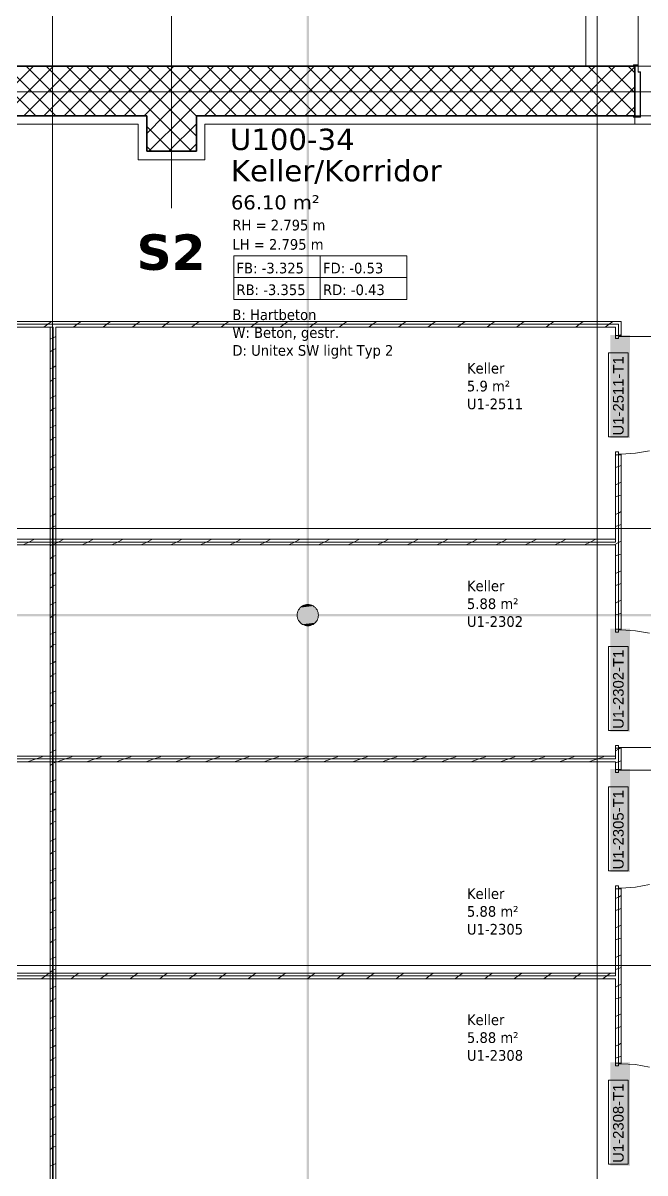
# Model space of a CAD drawing. Extents: x -1067 to 23308, y -6822 to 57810.
# Drawn here: x 16.6 to 104.2, y 23.7 to 185.9 of the extents above; entities that cross this region are included whole.
import ezdxf
from ezdxf.lldxf.tags import DXFTag

# ---------------------------------------------------------------- set-up
doc = ezdxf.new("R2010")
doc.units = 0
doc.layers.get('0').update_dxf_attribs({"lineweight": 13})
for name, color, linetype, lineweight in [('A-AREA-____-IDEN', 7, 'Continuous', 5), ('A-DOOR-____-IDEN', 7, 'Continuous', 5), ('A-DOOR-____-OTLN', 7, 'Continuous', 9), ('A-DOOR-FRAM-MCUT', 7, 'Continuous', 9), ('A-DOOR-OPNG-OTLN', 7, 'Continuous', 9), ('A-FLOR-____-OTLN', 7, 'Continuous', 9), ('A-FLOR-____-OVHD', 7, 'Strichpunkt - Fein', 9), ('A-WALL-____-MCUT', 7, 'Continuous', 35), ('A-WALL-____-PATT', 7, 'Continuous', 35), ('A-WALL-FNSH-MCUT', 7, 'Continuous', 35), ('S-COLS-____-MCUT', 7, 'Continuous', 35), ('S-COLS-____-OTLN', 7, 'Continuous', 9), ('S-GRID-____-OTLN', 7, 'Continuous', 5)]:
    doc.layers.add(name, color=color, linetype=linetype, lineweight=lineweight)
doc.layers.add('EL01_WAN_Leitung_Potentialausgleich', color=1, linetype='fein_strichliert', lineweight=13, true_color=0xff0000)
doc.layers.add('S-GRID-____-IDEN', color=7, linetype='Continuous', lineweight=9, true_color=0x5555aa)
doc.styles.get("Standard").update_dxf_attribs({"font": 'arial.ttf'})
tags = doc.linetypes.add('_Rasterlinie_', pattern=[0.375, 0.2, -0.05, 0.075, -0.05]).pattern_tags.tags
tags[10:11] = [DXFTag(74, 4), DXFTag(75, 0), DXFTag(340, '0'), DXFTag(46, 1.0), DXFTag(50, 0.0), DXFTag(44, 0.0), DXFTag(45, 0.0)]
tags[8:9] = [DXFTag(74, 4), DXFTag(75, 0), DXFTag(340, '0'), DXFTag(46, 1.0), DXFTag(50, 0.0), DXFTag(44, 0.0), DXFTag(45, 0.0)]
tags[6:7] = [DXFTag(74, 4), DXFTag(75, 0), DXFTag(340, '0'), DXFTag(46, 1.0), DXFTag(50, 0.0), DXFTag(44, 0.0), DXFTag(45, 0.0)]
tags[4:5] = [DXFTag(74, 4), DXFTag(75, 0), DXFTag(340, '0'), DXFTag(46, 1.0), DXFTag(50, 0.0), DXFTag(44, 0.0), DXFTag(45, 0.0)]
tags = doc.linetypes.add('fein_strichliert', pattern=[4, 1, -2, 1]).pattern_tags.tags
tags[8:9] = [DXFTag(74, 4), DXFTag(75, 0), DXFTag(340, '0'), DXFTag(46, 0.0), DXFTag(50, 0.0), DXFTag(44, 0.0), DXFTag(45, 0.0)]
tags[6:7] = [DXFTag(74, 4), DXFTag(75, 0), DXFTag(340, '0'), DXFTag(46, 0.0), DXFTag(50, 0.0), DXFTag(44, 0.0), DXFTag(45, 0.0)]
tags[4:5] = [DXFTag(74, 4), DXFTag(75, 0), DXFTag(340, '0'), DXFTag(46, 0.0), DXFTag(50, 0.0), DXFTag(44, 0.0), DXFTag(45, 0.0)]
tags = doc.linetypes.add('Grundrissdarstellung Sturz', pattern=[0.25, 0.15, -0.05, 0, -0.05]).pattern_tags.tags
tags[10:11] = [DXFTag(74, 4), DXFTag(75, 0), DXFTag(340, '0'), DXFTag(46, 1.0), DXFTag(50, 0.0), DXFTag(44, 0.0), DXFTag(45, 0.0)]
tags[8:9] = [DXFTag(74, 4), DXFTag(75, 0), DXFTag(340, '0'), DXFTag(46, 1.0), DXFTag(50, 0.0), DXFTag(44, 0.0), DXFTag(45, 0.0)]
tags[6:7] = [DXFTag(74, 4), DXFTag(75, 0), DXFTag(340, '0'), DXFTag(46, 1.0), DXFTag(50, 0.0), DXFTag(44, 0.0), DXFTag(45, 0.0)]
tags[4:5] = [DXFTag(74, 4), DXFTag(75, 0), DXFTag(340, '0'), DXFTag(46, 1.0), DXFTag(50, 0.0), DXFTag(44, 0.0), DXFTag(45, 0.0)]
tags = doc.linetypes.add('Strichpunkt - Fein', pattern=[0.2, 0.1, -0.05, 0, -0.05]).pattern_tags.tags
tags[10:11] = [DXFTag(74, 4), DXFTag(75, 0), DXFTag(340, '0'), DXFTag(46, 1.0), DXFTag(50, 0.0), DXFTag(44, 0.0), DXFTag(45, 0.0)]
tags[8:9] = [DXFTag(74, 4), DXFTag(75, 0), DXFTag(340, '0'), DXFTag(46, 1.0), DXFTag(50, 0.0), DXFTag(44, 0.0), DXFTag(45, 0.0)]
tags[6:7] = [DXFTag(74, 4), DXFTag(75, 0), DXFTag(340, '0'), DXFTag(46, 1.0), DXFTag(50, 0.0), DXFTag(44, 0.0), DXFTag(45, 0.0)]
tags[4:5] = [DXFTag(74, 4), DXFTag(75, 0), DXFTag(340, '0'), DXFTag(46, 1.0), DXFTag(50, 0.0), DXFTag(44, 0.0), DXFTag(45, 0.0)]

# ---------------------------------------------------------------- blocks, each defined once
blk = doc.blocks.new('Referenz-A0UJ2E68XE', base_point=(-1062.18, -175.86))
at = {"layer": 'A-AREA-____-IDEN', "color": 0, "linetype": 'Continuous', "ltscale": 0.13}
for p, q in [((46.26, 153.02), (70.66, 153.02)), ((46.26, 146.9), (46.26, 153.02)), ((58.46, 153.02), (58.46, 146.9)), ((70.66, 153.02), (70.66, 146.9)), ((46.26, 149.96), (70.66, 149.96)), ((70.66, 146.9), (46.26, 146.9))]:
    blk.add_line(p, q, dxfattribs=at)
at = {"layer": 'A-DOOR-____-IDEN', "color": 0, "linetype": 'Continuous', "ltscale": 0.13}
for p, q in [((99.11, 127.5), (99.11, 139.34)), ((99.11, 139.34), (101.89, 139.34)), ((101.89, 139.34), (101.89, 127.5)), ((101.89, 127.5), (99.11, 127.5)), ((99.11, 86.12), (99.11, 97.96)), ((99.11, 97.96), (101.89, 97.96)), ((101.89, 97.96), (101.89, 86.12)), ((101.89, 86.12), (99.11, 86.12)), ((99.11, 66.32), (99.11, 78.16)), ((99.11, 78.16), (101.89, 78.16)), ((101.89, 78.16), (101.89, 66.32)), ((101.89, 66.32), (99.11, 66.32)), ((99.11, 24.94), (99.11, 36.78)), ((99.11, 36.78), (101.89, 36.78)), ((101.89, 36.78), (101.89, 24.94)), ((101.89, 24.94), (99.11, 24.94))]:
    blk.add_line(p, q, dxfattribs=at)
at = {"layer": 'A-DOOR-____-IDEN', "color": 7, "linetype": 'Continuous', "ltscale": 0.13, "true_color": 0xffffff}
for points in [[(99.36, 127.33), (102.11, 127.33), (99.36, 141.87)], [(102.11, 127.33), (99.36, 141.87), (102.11, 141.87)], [(99.36, 85.95), (102.11, 85.95), (99.36, 100.48)], [(102.11, 85.95), (99.36, 100.48), (102.11, 100.48)], [(99.36, 66.15), (102.11, 66.15), (99.36, 80.68)], [(102.11, 66.15), (99.36, 80.68), (102.11, 80.68)], [(99.36, 24.76), (102.11, 24.76), (99.36, 39.3)], [(102.11, 24.76), (99.36, 39.3), (102.11, 39.3)]]:
    blk.add_solid(points, dxfattribs=at)
at = {"layer": 'A-DOOR-____-OTLN', "color": 0, "linetype": 'Grundrissdarstellung Sturz', "ltscale": 0.13}
for p, q in [((123.8, 179.78), (102.8, 179.78)), ((123.8, 172.78), (102.8, 172.78))]:
    blk.add_line(p, q, dxfattribs=at)
at = {"layer": 'A-DOOR-FRAM-MCUT', "color": 0, "linetype": 'Continuous', "ltscale": 0.13}
for p, q in [((102.6, 179.78), (102.6, 179.98)), ((102.6, 179.98), (103.3, 179.98)), ((102.64, 179.78), (102.6, 179.78)), ((102.64, 179.94), (102.64, 179.78)), ((103.26, 179.94), (102.64, 179.94)), ((103.26, 178.94), (103.26, 179.94)), ((103.56, 178.94), (103.26, 178.94)), ((103.3, 179.98), (103.3, 178.98)), ((103.3, 178.98), (103.6, 178.98)), ((103.56, 172.62), (103.56, 178.94)), ((103.6, 178.98), (103.6, 172.58)), ((102.6, 172.78), (102.64, 172.78)), ((102.6, 172.58), (102.6, 172.78)), ((103.6, 172.58), (102.6, 172.58)), ((102.64, 172.78), (102.64, 172.62)), ((102.64, 172.62), (103.56, 172.62)), ((100.1, 141.78), (100.9, 141.78)), ((100.1, 141.38), (100.1, 141.78)), ((100.5, 141.38), (100.1, 141.38)), ((100.5, 141.68), (100.5, 141.38)), ((100.9, 141.68), (100.5, 141.68)), ((100.9, 141.78), (100.9, 141.68)), ((100.1, 125.38), (100.5, 125.38)), ((100.1, 124.98), (100.1, 125.38)), ((100.9, 124.98), (100.1, 124.98)), ((100.5, 125.38), (100.5, 125.08)), ((100.5, 125.08), (100.9, 125.08)), ((100.9, 125.08), (100.9, 124.98)), ((100.9, 100.39), (100.1, 100.39)), ((100.1, 100.39), (100.1, 99.99)), ((100.1, 99.99), (100.5, 99.99)), ((100.5, 99.99), (100.5, 100.29)), ((100.5, 100.29), (100.9, 100.29)), ((100.9, 100.29), (100.9, 100.39)), ((100.5, 83.99), (100.1, 83.99)), ((100.1, 83.99), (100.1, 83.59)), ((100.1, 83.59), (100.9, 83.59)), ((100.5, 83.69), (100.5, 83.99)), ((100.9, 83.69), (100.5, 83.69)), ((100.9, 83.59), (100.9, 83.69)), ((100.1, 80.59), (100.9, 80.59)), ((100.1, 80.19), (100.1, 80.59)), ((100.5, 80.19), (100.1, 80.19)), ((100.5, 80.49), (100.5, 80.19)), ((100.9, 80.49), (100.5, 80.49)), ((100.9, 80.59), (100.9, 80.49)), ((100.1, 64.19), (100.5, 64.19)), ((100.1, 63.79), (100.1, 64.19)), ((100.9, 63.79), (100.1, 63.79)), ((100.5, 64.19), (100.5, 63.89)), ((100.5, 63.89), (100.9, 63.89)), ((100.9, 63.89), (100.9, 63.79)), ((100.9, 39.21), (100.1, 39.21)), ((100.1, 39.21), (100.1, 38.81)), ((100.5, 38.81), (100.5, 39.11)), ((100.5, 39.11), (100.9, 39.11)), ((100.9, 39.11), (100.9, 39.21)), ((100.1, 38.81), (100.5, 38.81))]:
    blk.add_line(p, q, dxfattribs=at)
at = {"layer": 'A-DOOR-OPNG-OTLN', "color": 0, "linetype": 'Continuous', "ltscale": 0.13}
for p, q in [((103.3, 179.98), (103.3, 199.98)), ((100.9, 141.68), (117.5, 141.68)), ((100.9, 125.08), (102.9, 125.2)), ((102.9, 125.2), (104.88, 125.56)), ((102.9, 100.17), (100.9, 100.29)), ((104.88, 99.81), (102.9, 100.17)), ((100.9, 83.69), (117.5, 83.69)), ((100.9, 80.49), (117.5, 80.49)), ((100.9, 63.89), (102.9, 64.01)), ((102.9, 64.01), (104.88, 64.38)), ((102.9, 38.99), (100.9, 39.11)), ((104.88, 38.63), (102.9, 38.99))]:
    blk.add_line(p, q, dxfattribs=at)
at = {"layer": 'A-FLOR-____-OTLN', "color": 0, "linetype": 'Continuous', "ltscale": 0.13}
for p, q in [((95.9, 207.78), (95.9, 179.78)), ((102.8, 179.78), (103.26, 179.78)), ((103.3, 179.78), (123.3, 179.78)), ((103.56, 172.78), (102.8, 172.78)), ((123, 172.78), (103.6, 172.78))]:
    blk.add_line(p, q, dxfattribs=at)
at = {"layer": 'A-FLOR-____-OVHD', "color": 0, "linetype": 'Strichpunkt - Fein', "ltscale": 0.13}
for p, q in [((102.8, 172.78), (102.8, 171.58)), ((32.8, 171.58), (-48.2, 171.58)), ((32.8, 171.58), (32.8, 166.58)), ((42.2, 166.58), (42.2, 171.58)), ((42.2, 171.58), (124.6, 171.58)), ((32.8, 166.58), (42.2, 166.58))]:
    blk.add_line(p, q, dxfattribs=at)
at = {"layer": 'A-WALL-____-MCUT', "color": 0, "linetype": 'Continuous', "ltscale": 0.35}
for p, q in [((102.8, 179.78), (-79.1, 179.78)), ((102.8, 172.78), (102.8, 179.78)), ((-79.1, 172.78), (34, 172.78)), ((41, 172.78), (102.8, 172.78))]:
    blk.add_line(p, q, dxfattribs=at)
at = {"layer": 'A-WALL-____-MCUT', "color": 0, "linetype": 'Continuous', "lineweight": 9, "ltscale": 0.13}
for p, q in [((100.5, 143.38), (-54.7, 143.38)), ((20.8, 142.98), (20.4, 142.98)), ((20.8, -6.62), (20.8, 142.98)), ((100.5, 141.78), (100.5, 143.38)), ((100.5, 100.39), (100.5, 124.98)), ((100.1, 112.68), (-49.4, 112.68)), ((100.1, 112.68), (100.1, 113.08)), ((100.5, 80.59), (100.5, 83.59)), ((100.1, 82.09), (-54.3, 82.09)), ((100.1, 82.09), (100.1, 82.49)), ((100.5, 39.21), (100.5, 63.79)), ((100.1, 51.5), (100.1, 51.9)), ((100.1, 51.5), (-49.4, 51.5))]:
    blk.add_line(p, q, dxfattribs=at)
at = {"layer": 'A-WALL-____-PATT', "color": 0, "linetype": 'Continuous', "lineweight": 9, "ltscale": 0.13}
for p, q in [((11.03, 172.78), (18.03, 179.78)), ((18.36, 172.78), (11.36, 179.78)), ((13.85, 172.78), (20.85, 179.78)), ((21.19, 172.78), (14.19, 179.78)), ((16.68, 172.78), (23.68, 179.78)), ((24.01, 172.78), (17.01, 179.78)), ((19.51, 172.78), (26.51, 179.78)), ((26.84, 172.78), (19.84, 179.78)), ((22.34, 172.78), (29.34, 179.78)), ((29.67, 172.78), (22.67, 179.78)), ((25.17, 172.78), (32.17, 179.78)), ((32.5, 172.78), (25.5, 179.78)), ((28, 172.78), (35, 179.78)), ((35.33, 172.78), (28.33, 179.78)), ((30.82, 172.78), (37.82, 179.78)), ((38.16, 172.78), (31.16, 179.78)), ((33.65, 172.78), (40.65, 179.78)), ((40.99, 172.78), (33.99, 179.78)), ((36.48, 172.78), (43.48, 179.78)), ((43.81, 172.78), (36.81, 179.78)), ((39.31, 172.78), (46.31, 179.78)), ((46.64, 172.78), (39.64, 179.78)), ((42.14, 172.78), (49.14, 179.78)), ((49.47, 172.78), (42.47, 179.78)), ((44.97, 172.78), (51.97, 179.78)), ((52.3, 172.78), (45.3, 179.78)), ((47.79, 172.78), (54.79, 179.78)), ((55.13, 172.78), (48.13, 179.78)), ((50.62, 172.78), (57.62, 179.78)), ((57.96, 172.78), (50.96, 179.78)), ((53.45, 172.78), (60.45, 179.78)), ((60.78, 172.78), (53.78, 179.78)), ((56.28, 172.78), (63.28, 179.78)), ((63.61, 172.78), (56.61, 179.78)), ((59.11, 172.78), (66.11, 179.78)), ((66.44, 172.78), (59.44, 179.78)), ((61.94, 172.78), (68.94, 179.78)), ((69.27, 172.78), (62.27, 179.78)), ((64.77, 172.78), (71.77, 179.78)), ((72.1, 172.78), (65.1, 179.78)), ((67.59, 172.78), (74.59, 179.78)), ((74.93, 172.78), (67.93, 179.78)), ((70.42, 172.78), (77.42, 179.78)), ((77.75, 172.78), (70.75, 179.78)), ((73.25, 172.78), (80.25, 179.78)), ((80.58, 172.78), (73.58, 179.78)), ((76.08, 172.78), (83.08, 179.78)), ((83.41, 172.78), (76.41, 179.78)), ((78.91, 172.78), (85.91, 179.78)), ((86.24, 172.78), (79.24, 179.78)), ((81.74, 172.78), (88.74, 179.78)), ((89.07, 172.78), (82.07, 179.78)), ((84.56, 172.78), (91.56, 179.78)), ((91.9, 172.78), (84.9, 179.78)), ((87.39, 172.78), (94.39, 179.78)), ((94.73, 172.78), (87.73, 179.78)), ((90.22, 172.78), (97.22, 179.78)), ((97.55, 172.78), (90.55, 179.78)), ((93.05, 172.78), (100.05, 179.78)), ((100.38, 172.78), (93.38, 179.78)), ((95.88, 172.78), (102.8, 179.7)), ((102.8, 173.18), (96.21, 179.78)), ((102.8, 176.01), (99.04, 179.78)), ((102.8, 178.84), (101.87, 179.78)), ((98.71, 172.78), (102.8, 176.87)), ((101.53, 172.78), (102.8, 174.04)), ((20.04, 143.38), (19.51, 142.98)), ((20.57, 143.78), (20.04, 143.38)), ((24.2, 143.38), (23.67, 142.98)), ((24.74, 143.78), (24.2, 143.38)), ((28.37, 143.38), (27.84, 142.98)), ((28.9, 143.78), (28.37, 143.38)), ((32.53, 143.38), (32, 142.98)), ((33.07, 143.78), (32.53, 143.38)), ((36.7, 143.38), (36.17, 142.98)), ((37.23, 143.78), (36.7, 143.38)), ((40.86, 143.38), (40.33, 142.98)), ((41.4, 143.78), (40.86, 143.38)), ((45.03, 143.38), (44.5, 142.98)), ((45.56, 143.78), (45.03, 143.38)), ((49.19, 143.38), (48.66, 142.98)), ((49.73, 143.78), (49.2, 143.38)), ((53.36, 143.38), (52.82, 142.98)), ((53.89, 143.78), (53.36, 143.38)), ((57.52, 143.38), (56.99, 142.98)), ((58.06, 143.78), (57.53, 143.38)), ((61.69, 143.38), (61.15, 142.98)), ((62.22, 143.78), (61.69, 143.38)), ((65.85, 143.38), (65.32, 142.98)), ((66.39, 143.78), (65.86, 143.38)), ((70.02, 143.38), (69.48, 142.98)), ((70.55, 143.78), (70.02, 143.38)), ((74.18, 143.38), (73.65, 142.98)), ((74.72, 143.78), (74.19, 143.38)), ((78.35, 143.38), (77.81, 142.98)), ((78.88, 143.78), (78.35, 143.38)), ((82.51, 143.38), (81.98, 142.98)), ((83.05, 143.78), (82.52, 143.38)), ((86.68, 143.38), (86.14, 142.98)), ((87.21, 143.78), (86.68, 143.38)), ((90.84, 143.38), (90.31, 142.98)), ((91.38, 143.78), (90.85, 143.38)), ((95.01, 143.38), (94.47, 142.98)), ((95.54, 143.78), (95.01, 143.38)), ((99.17, 143.38), (98.64, 142.98)), ((99.71, 143.78), (99.18, 143.38)), ((20.8, 141.47), (20.4, 141.27)), ((21.2, 141.67), (20.8, 141.47)), ((100.9, 141.96), (100.54, 141.78)), ((20.8, 139.78), (20.4, 139.48)), ((20.87, 139.84), (20.8, 139.78)), ((21.2, 139.95), (20.92, 139.85)), ((20.8, 137.31), (20.4, 137.11)), ((21.2, 137.51), (20.8, 137.31)), ((20.8, 135.62), (20.4, 135.32)), ((20.87, 135.67), (20.8, 135.62)), ((21.2, 135.78), (20.92, 135.69)), ((20.8, 133.14), (20.4, 132.94)), ((21.2, 133.34), (20.8, 133.14)), ((20.8, 131.45), (20.4, 131.15)), ((20.87, 131.51), (20.8, 131.45)), ((21.2, 131.62), (20.92, 131.52)), ((20.8, 128.98), (20.4, 128.78)), ((21.2, 129.18), (20.8, 128.98)), ((20.8, 127.29), (20.4, 126.99)), ((20.87, 127.34), (20.8, 127.29)), ((21.2, 127.45), (20.92, 127.36)), ((21.2, 125.01), (20.8, 124.81)), ((100.26, 124.98), (100.1, 124.9)), ((20.8, 124.81), (20.4, 124.61)), ((21.2, 123.29), (20.92, 123.19)), ((100.5, 123.34), (100.1, 123.21)), ((100.9, 123.48), (100.5, 123.34)), ((20.8, 123.12), (20.4, 122.82)), ((20.88, 123.18), (20.8, 123.12)), ((20.8, 120.65), (20.4, 120.45)), ((21.2, 120.85), (20.8, 120.65)), ((100.5, 120.93), (100.1, 120.73)), ((100.9, 121.13), (100.5, 120.93)), ((20.8, 118.96), (20.4, 118.66)), ((20.88, 119.01), (20.8, 118.96)), ((21.2, 119.12), (20.92, 119.03)), ((100.5, 119.18), (100.1, 119.05)), ((100.9, 119.31), (100.5, 119.18)), ((100.5, 116.77), (100.1, 116.57)), ((100.9, 116.97), (100.5, 116.77)), ((20.8, 116.48), (20.4, 116.28)), ((21.2, 116.68), (20.8, 116.48)), ((100.9, 115.15), (100.5, 115.02)), ((20.8, 114.79), (20.4, 114.49)), ((20.88, 114.85), (20.8, 114.79)), ((21.2, 114.96), (20.92, 114.87)), ((100.5, 115.02), (100.1, 114.88)), ((17.37, 112.68), (16.57, 112.28)), ((18.17, 113.08), (17.37, 112.68)), ((20.8, 112.32), (20.4, 112.12)), ((21.2, 112.52), (20.8, 112.32)), ((21.53, 112.68), (21.2, 112.52)), ((22.33, 113.08), (21.53, 112.68)), ((25.7, 112.68), (24.9, 112.28)), ((26.5, 113.08), (25.7, 112.68)), ((29.86, 112.68), (29.06, 112.28)), ((30.66, 113.08), (29.86, 112.68)), ((34.03, 112.68), (33.23, 112.28)), ((34.83, 113.08), (34.03, 112.68)), ((38.19, 112.68), (37.39, 112.28)), ((38.99, 113.08), (38.19, 112.68)), ((42.36, 112.68), (41.56, 112.28)), ((43.16, 113.08), (42.36, 112.68)), ((46.52, 112.68), (45.72, 112.28)), ((47.32, 113.08), (46.52, 112.68)), ((50.69, 112.68), (49.89, 112.28)), ((51.49, 113.08), (50.69, 112.68)), ((54.85, 112.68), (54.05, 112.28)), ((55.65, 113.08), (54.85, 112.68)), ((59.02, 112.68), (58.22, 112.28)), ((59.82, 113.08), (59.02, 112.68)), ((63.18, 112.68), (62.38, 112.28)), ((63.98, 113.08), (63.18, 112.68)), ((67.35, 112.68), (66.55, 112.28)), ((68.15, 113.08), (67.35, 112.68)), ((71.51, 112.68), (70.71, 112.28)), ((72.31, 113.08), (71.51, 112.68)), ((75.68, 112.68), (74.88, 112.28)), ((76.48, 113.08), (75.68, 112.68)), ((79.84, 112.68), (79.04, 112.28)), ((80.64, 113.08), (79.84, 112.68)), ((84.01, 112.68), (83.21, 112.28)), ((84.81, 113.08), (84.01, 112.68)), ((88.17, 112.68), (87.37, 112.28)), ((88.97, 113.08), (88.17, 112.68)), ((92.34, 112.68), (91.54, 112.28)), ((93.14, 113.08), (92.34, 112.68)), ((96.5, 112.68), (95.7, 112.28)), ((97.3, 113.08), (96.5, 112.68)), ((100.1, 112.4), (99.87, 112.28)), ((100.5, 112.6), (100.1, 112.4)), ((100.9, 112.8), (100.5, 112.6)), ((20.8, 110.63), (20.4, 110.33)), ((20.88, 110.68), (20.8, 110.63)), ((21.2, 110.79), (20.92, 110.7)), ((100.5, 110.85), (100.1, 110.72)), ((100.9, 110.98), (100.5, 110.85)), ((20.8, 108.16), (20.4, 107.96)), ((21.2, 108.36), (20.8, 108.16)), ((100.5, 108.44), (100.1, 108.24)), ((100.9, 108.64), (100.5, 108.44)), ((20.8, 106.46), (20.4, 106.16)), ((20.88, 106.52), (20.8, 106.46)), ((21.2, 106.63), (20.92, 106.54)), ((100.5, 106.69), (100.1, 106.55)), ((100.9, 106.82), (100.5, 106.69)), ((20.8, 103.99), (20.4, 103.79)), ((21.2, 104.19), (20.8, 103.99)), ((100.5, 104.27), (100.1, 104.07)), ((100.9, 104.47), (100.5, 104.27)), ((20.8, 102.3), (20.4, 102)), ((20.88, 102.36), (20.8, 102.3)), ((21.2, 102.46), (20.92, 102.37)), ((100.5, 102.52), (100.1, 102.39)), ((100.9, 102.65), (100.5, 102.52)), ((20.8, 99.83), (20.4, 99.63)), ((21.2, 100.03), (20.8, 99.83)), ((20.8, 98.13), (20.4, 97.83)), ((20.88, 98.19), (20.8, 98.13)), ((21.2, 98.3), (20.92, 98.21)), ((21.2, 95.86), (20.8, 95.66)), ((20.8, 95.66), (20.4, 95.46)), ((21.2, 94.13), (20.92, 94.04)), ((20.8, 93.97), (20.4, 93.67)), ((20.88, 94.03), (20.8, 93.97)), ((20.8, 91.5), (20.4, 91.3)), ((21.2, 91.7), (20.8, 91.5)), ((20.8, 89.8), (20.4, 89.5)), ((20.88, 89.86), (20.8, 89.8)), ((21.2, 89.97), (20.92, 89.88)), ((20.8, 87.33), (20.4, 87.13)), ((21.2, 87.53), (20.8, 87.33)), ((20.8, 85.64), (20.4, 85.34)), ((20.88, 85.7), (20.8, 85.64)), ((21.2, 85.81), (20.93, 85.71)), ((20.8, 83.17), (20.4, 82.97)), ((21.2, 83.37), (20.8, 83.17)), ((100.5, 83.45), (100.1, 83.25)), ((100.79, 83.59), (100.5, 83.45)), ((18.4, 82.09), (17.2, 81.69)), ((19.26, 82.38), (18.4, 82.09)), ((19.46, 82.49), (19.31, 82.42)), ((20.8, 81.47), (20.4, 81.17)), ((20.88, 81.53), (20.8, 81.47)), ((21.2, 81.64), (20.93, 81.55)), ((22.56, 82.09), (21.36, 81.69)), ((23.42, 82.38), (22.56, 82.09)), ((23.62, 82.49), (23.47, 82.42)), ((26.73, 82.09), (25.53, 81.69)), ((27.59, 82.38), (26.73, 82.09)), ((27.79, 82.49), (27.64, 82.42)), ((30.89, 82.09), (29.69, 81.69)), ((31.75, 82.38), (30.89, 82.09)), ((31.95, 82.49), (31.8, 82.42)), ((35.06, 82.09), (33.86, 81.69)), ((35.92, 82.38), (35.06, 82.09)), ((36.12, 82.49), (35.97, 82.42)), ((39.22, 82.09), (38.02, 81.69)), ((40.08, 82.38), (39.22, 82.09)), ((40.28, 82.49), (40.13, 82.42)), ((43.39, 82.09), (42.19, 81.69)), ((44.25, 82.38), (43.39, 82.09)), ((44.45, 82.49), (44.3, 82.42)), ((47.55, 82.09), (46.35, 81.69)), ((48.41, 82.38), (47.55, 82.09)), ((48.61, 82.49), (48.46, 82.42)), ((51.72, 82.09), (50.52, 81.69)), ((52.58, 82.38), (51.72, 82.09)), ((52.78, 82.49), (52.63, 82.42)), ((55.88, 82.09), (54.68, 81.69)), ((56.75, 82.38), (55.88, 82.09)), ((56.94, 82.49), (56.79, 82.42)), ((60.05, 82.09), (58.85, 81.69)), ((60.91, 82.38), (60.05, 82.09)), ((61.11, 82.49), (60.96, 82.42)), ((64.21, 82.09), (63.01, 81.69)), ((65.08, 82.38), (64.21, 82.09)), ((65.27, 82.49), (65.12, 82.42)), ((68.37, 82.09), (67.17, 81.69)), ((69.24, 82.38), (68.37, 82.09)), ((69.44, 82.49), (69.29, 82.42)), ((72.54, 82.09), (71.34, 81.69)), ((73.41, 82.38), (72.54, 82.09)), ((73.6, 82.49), (73.45, 82.42)), ((76.7, 82.09), (75.5, 81.69)), ((77.57, 82.38), (76.7, 82.09)), ((77.77, 82.49), (77.62, 82.42)), ((80.87, 82.09), (79.67, 81.69)), ((81.74, 82.38), (80.87, 82.09)), ((81.93, 82.49), (81.78, 82.42)), ((85.03, 82.09), (83.83, 81.69)), ((85.9, 82.38), (85.03, 82.09)), ((86.1, 82.49), (85.95, 82.42)), ((89.2, 82.09), (88, 81.69)), ((90.07, 82.38), (89.2, 82.09)), ((90.26, 82.49), (90.11, 82.42)), ((93.36, 82.09), (92.16, 81.69)), ((94.23, 82.38), (93.36, 82.09)), ((94.43, 82.49), (94.27, 82.42)), ((97.53, 82.09), (96.33, 81.69)), ((98.4, 82.38), (97.53, 82.09)), ((98.59, 82.49), (98.44, 82.42)), ((100.5, 81.7), (100.1, 81.56)), ((100.9, 81.83), (100.5, 81.7)), ((20.8, 79), (20.4, 78.8)), ((21.2, 79.2), (20.8, 79)), ((20.8, 77.31), (20.4, 77.01)), ((20.88, 77.37), (20.8, 77.31)), ((21.2, 77.48), (20.93, 77.38)), ((20.8, 74.84), (20.4, 74.64)), ((21.2, 75.04), (20.8, 74.84)), ((20.8, 73.14), (20.4, 72.84)), ((20.88, 73.2), (20.8, 73.14)), ((21.2, 73.31), (20.93, 73.22)), ((20.8, 70.67), (20.4, 70.47)), ((21.2, 70.87), (20.8, 70.67)), ((20.8, 68.98), (20.4, 68.68)), ((20.88, 69.04), (20.8, 68.98)), ((21.2, 69.15), (20.93, 69.05)), ((20.8, 66.51), (20.4, 66.31)), ((21.2, 66.71), (20.8, 66.51)), ((20.88, 64.87), (20.8, 64.81)), ((21.2, 64.98), (20.93, 64.89)), ((20.8, 64.81), (20.4, 64.51)), ((20.8, 62.34), (20.4, 62.14)), ((21.2, 62.54), (20.8, 62.34)), ((100.5, 62.62), (100.1, 62.42)), ((100.9, 62.82), (100.5, 62.62)), ((20.8, 60.65), (20.4, 60.35)), ((20.88, 60.71), (20.8, 60.65)), ((21.2, 60.82), (20.93, 60.72)), ((100.5, 60.87), (100.1, 60.74)), ((100.9, 61.01), (100.5, 60.87)), ((100.5, 58.46), (100.1, 58.26)), ((100.9, 58.66), (100.5, 58.46)), ((20.8, 58.18), (20.4, 57.98)), ((21.2, 58.38), (20.8, 58.18)), ((100.9, 56.84), (100.5, 56.71)), ((20.8, 56.48), (20.4, 56.18)), ((20.88, 56.54), (20.8, 56.48)), ((21.2, 56.65), (20.93, 56.56)), ((100.5, 56.71), (100.1, 56.58)), ((20.8, 54.01), (20.4, 53.81)), ((21.2, 54.21), (20.8, 54.01)), ((100.5, 54.29), (100.1, 54.09)), ((100.9, 54.49), (100.5, 54.29)), ((20.25, 51.9), (19.71, 51.5)), ((20.8, 52.32), (20.4, 52.02)), ((20.88, 52.38), (20.8, 52.32)), ((21.2, 52.49), (20.93, 52.4)), ((24.41, 51.9), (23.88, 51.5)), ((28.58, 51.9), (28.04, 51.5)), ((32.74, 51.9), (32.21, 51.5)), ((36.91, 51.9), (36.37, 51.5)), ((41.07, 51.9), (40.54, 51.5)), ((45.24, 51.9), (44.7, 51.5)), ((49.4, 51.9), (48.87, 51.5)), ((53.57, 51.9), (53.03, 51.5)), ((57.73, 51.9), (57.2, 51.5)), ((61.9, 51.9), (61.36, 51.5)), ((66.06, 51.9), (65.53, 51.5)), ((70.23, 51.9), (69.69, 51.5)), ((74.39, 51.9), (73.86, 51.5)), ((78.56, 51.9), (78.02, 51.5)), ((82.72, 51.9), (82.19, 51.5)), ((86.89, 51.9), (86.35, 51.5)), ((91.05, 51.9), (90.52, 51.5)), ((95.22, 51.9), (94.68, 51.5)), ((99.38, 51.9), (98.85, 51.5)), ((100.5, 52.54), (100.1, 52.41)), ((100.9, 52.68), (100.5, 52.54)), ((19.31, 51.18), (19.15, 51.1)), ((19.71, 51.5), (19.22, 51.13)), ((23.47, 51.18), (23.32, 51.1)), ((23.88, 51.5), (23.38, 51.13)), ((27.64, 51.18), (27.48, 51.1)), ((28.04, 51.5), (27.55, 51.13)), ((31.8, 51.18), (31.65, 51.1)), ((32.21, 51.5), (31.71, 51.13)), ((35.96, 51.18), (35.81, 51.1)), ((36.37, 51.5), (35.88, 51.13)), ((40.13, 51.18), (39.98, 51.1)), ((40.54, 51.5), (40.04, 51.13)), ((44.29, 51.18), (44.14, 51.1)), ((44.7, 51.5), (44.21, 51.13)), ((48.46, 51.18), (48.31, 51.1)), ((48.87, 51.5), (48.37, 51.13)), ((52.62, 51.18), (52.47, 51.1)), ((53.03, 51.5), (52.54, 51.13)), ((56.79, 51.18), (56.64, 51.1)), ((57.2, 51.5), (56.71, 51.13)), ((60.95, 51.18), (60.8, 51.1)), ((61.36, 51.5), (60.87, 51.13)), ((65.12, 51.18), (64.97, 51.1)), ((65.53, 51.5), (65.04, 51.13)), ((69.28, 51.18), (69.13, 51.1)), ((69.69, 51.5), (69.2, 51.13)), ((73.45, 51.18), (73.29, 51.1)), ((73.86, 51.5), (73.37, 51.13)), ((77.61, 51.18), (77.46, 51.1)), ((78.02, 51.5), (77.53, 51.13)), ((81.78, 51.18), (81.62, 51.1)), ((82.19, 51.5), (81.7, 51.13)), ((85.94, 51.18), (85.79, 51.1)), ((86.35, 51.5), (85.86, 51.13)), ((90.11, 51.18), (89.95, 51.1)), ((90.52, 51.5), (90.03, 51.13)), ((94.27, 51.18), (94.12, 51.1)), ((94.68, 51.5), (94.19, 51.13)), ((98.44, 51.18), (98.28, 51.1)), ((98.85, 51.5), (98.36, 51.13)), ((100.9, 50.33), (100.5, 50.13)), ((20.8, 49.85), (20.4, 49.65)), ((21.2, 50.05), (20.8, 49.85)), ((100.5, 50.13), (100.1, 49.93)), ((20.8, 48.15), (20.4, 47.85)), ((20.88, 48.21), (20.8, 48.15)), ((21.2, 48.32), (20.93, 48.23)), ((100.5, 48.38), (100.1, 48.25)), ((100.9, 48.51), (100.5, 48.38)), ((20.8, 45.68), (20.4, 45.48)), ((21.2, 45.88), (20.8, 45.68)), ((100.5, 45.97), (100.1, 45.77)), ((100.9, 46.17), (100.5, 45.97)), ((20.8, 43.99), (20.4, 43.69)), ((20.88, 44.05), (20.8, 43.99)), ((21.2, 44.16), (20.93, 44.07)), ((100.5, 44.22), (100.1, 44.08)), ((100.9, 44.35), (100.5, 44.22)), ((20.8, 41.52), (20.4, 41.32)), ((21.2, 41.72), (20.8, 41.52)), ((100.5, 41.8), (100.1, 41.6)), ((100.9, 42), (100.5, 41.8)), ((20.8, 39.82), (20.4, 39.52)), ((20.89, 39.89), (20.8, 39.82)), ((21.2, 39.99), (20.93, 39.9)), ((100.5, 40.05), (100.1, 39.92)), ((100.9, 40.18), (100.5, 40.05)), ((20.8, 37.35), (20.4, 37.15)), ((21.2, 37.55), (20.8, 37.35)), ((20.89, 35.72), (20.8, 35.66)), ((21.2, 35.83), (20.93, 35.74)), ((20.8, 35.66), (20.4, 35.36)), ((20.8, 33.19), (20.4, 32.99)), ((21.2, 33.39), (20.8, 33.19)), ((20.8, 31.49), (20.4, 31.19)), ((20.89, 31.56), (20.8, 31.49)), ((21.2, 31.66), (20.93, 31.57)), ((21.2, 29.22), (20.8, 29.02)), ((20.8, 29.02), (20.4, 28.82)), ((20.8, 27.33), (20.4, 27.03)), ((20.89, 27.39), (20.8, 27.33)), ((21.2, 27.5), (20.93, 27.41)), ((20.8, 24.86), (20.4, 24.66)), ((21.2, 25.06), (20.8, 24.86))]:
    blk.add_line(p, q, dxfattribs=at)
at = {"layer": 'A-WALL-FNSH-MCUT', "color": 0, "linetype": 'Continuous', "lineweight": 9, "ltscale": 0.13}
for p, q in [((100.9, 143.78), (-55.1, 143.78)), ((-54.3, 142.98), (20.4, 142.98)), ((20.4, 142.98), (20.4, -6.62)), ((21.2, 142.98), (100.1, 142.98)), ((21.2, -6.62), (21.2, 142.98)), ((100.1, 142.98), (100.1, 141.78)), ((100.9, 141.78), (100.9, 143.78)), ((100.1, 141.78), (100.9, 141.78)), ((100.1, 124.98), (100.1, 113.08)), ((100.9, 124.98), (100.1, 124.98)), ((100.9, 100.39), (100.9, 124.98)), ((100.1, 113.08), (-49.4, 113.08)), ((-49.4, 112.28), (100.1, 112.28)), ((100.1, 112.28), (100.1, 100.39)), ((100.1, 100.39), (100.9, 100.39)), ((100.1, 83.59), (100.1, 82.49)), ((100.9, 83.59), (100.1, 83.59)), ((100.9, 80.59), (100.9, 83.59)), ((100.1, 82.49), (-54.3, 82.49)), ((-54.3, 81.69), (100.1, 81.69)), ((100.1, 81.69), (100.1, 80.59)), ((100.1, 80.59), (100.9, 80.59)), ((100.1, 63.79), (100.1, 51.9)), ((100.9, 63.79), (100.1, 63.79)), ((100.9, 39.21), (100.9, 63.79)), ((100.1, 51.9), (-49.4, 51.9)), ((-49.4, 51.1), (100.1, 51.1)), ((100.1, 51.1), (100.1, 39.21)), ((100.1, 39.21), (100.9, 39.21))]:
    blk.add_line(p, q, dxfattribs=at)
at = {"layer": 'S-COLS-____-MCUT', "color": 0, "linetype": 'Continuous', "ltscale": 0.35}
for p, q in [((34, 172.78), (34, 167.78)), ((41, 167.78), (41, 172.78)), ((34, 167.78), (41, 167.78))]:
    blk.add_line(p, q, dxfattribs=at)
at = {"layer": 'S-COLS-____-OTLN', "color": 0, "linetype": 'Continuous', "ltscale": 0.13}
for p, q in [((34, 170.3), (36.48, 172.78)), ((34.31, 167.78), (39.31, 172.78)), ((40.33, 167.78), (35.33, 172.78)), ((41, 169.93), (38.16, 172.78)), ((41, 172.76), (40.99, 172.78)), ((37.5, 167.78), (34, 171.27)), ((37.14, 167.78), (41, 171.64)), ((39.97, 167.78), (41, 168.81)), ((34.67, 167.78), (34, 168.44))]:
    blk.add_line(p, q, dxfattribs=at)
at = {"layer": 'S-GRID-____-OTLN', "color": 0, "linetype": '_Rasterlinie_', "ltscale": 0.13}
for p, q in [((37.5, 560.56), (37.5, 159.77)), ((20.7, -172.39), (20.7, 546.38)), ((97.5, -172.39), (97.5, 546.38)), ((-101.1, 176.18), (198.84, 176.18)), ((-117.1, 114.58), (198.84, 114.58)), ((-117.1, 52.98), (198.84, 52.98))]:
    blk.add_line(p, q, dxfattribs=at)
at = {"layer": 'A-AREA-____-IDEN', "color": 0, "linetype": 'Continuous', "ltscale": 0.13, "attachment_point": 1}
for s, insert, char_height in [('{\\fVerdana;U100-34}', (45.73, 170.96), 3), ('{\\fVerdana;Keller/Korridor}', (45.87, 166.54), 3), ('{\\fVerdana;66.10 m²}', (45.88, 161.57), 2), ('{\\W0.9;\\fVerdana;RH = 2.795 m}', (46.08, 158.12), 1.5), ('{\\W0.9;\\fVerdana;LH = 2.795 m}', (46.08, 155.4), 1.5), ('{\\W0.9;\\fVerdana;FB: -3.325}', (46.65, 152.06), 1.5), ('{\\W0.9;\\fVerdana;FD: -0.53}', (58.85, 152.06), 1.5), ('{\\W0.9;\\fVerdana;RB: -3.355}', (46.65, 149), 1.5), ('{\\W0.9;\\fVerdana;RD: -0.43}', (58.85, 149), 1.5), ('{\\W0.9;\\fVerdana;B: Hartbeton}', (46.08, 145.48), 1.5), ('{\\W0.9;\\fVerdana;W: Beton, gestr.}', (46.08, 142.96), 1.5), ('{\\W0.9;\\fVerdana;D: Unitex SW light Typ 2}', (46.08, 140.45), 1.5), ('{\\W0.9;\\fVerdana;Keller}', (79.14, 137.94), 1.5), ('{\\W0.9;\\fVerdana;5.9 m²}', (79.14, 135.42), 1.5), ('{\\W0.9;\\fVerdana;U1-2511}', (79.14, 132.91), 1.5), ('{\\W0.9;\\fVerdana;Keller}', (79.14, 107.25), 1.5), ('{\\W0.9;\\fVerdana;5.88 m²}', (79.14, 104.73), 1.5), ('{\\W0.9;\\fVerdana;U1-2302}', (79.14, 102.22), 1.5), ('{\\W0.9;\\fVerdana;Keller}', (79.14, 63.85), 1.5), ('{\\W0.9;\\fVerdana;5.88 m²}', (79.14, 61.34), 1.5), ('{\\W0.9;\\fVerdana;U1-2305}', (79.14, 58.83), 1.5), ('{\\W0.9;\\fVerdana;Keller}', (79.14, 46.06), 1.5), ('{\\W0.9;\\fVerdana;5.88 m²}', (79.14, 43.55), 1.5), ('{\\W0.9;\\fVerdana;U1-2308}', (79.14, 41.04), 1.5)]:
    blk.add_mtext(s, dxfattribs=dict(at, insert=insert, char_height=char_height))
at = {"layer": 'A-DOOR-____-IDEN', "color": 0, "linetype": 'Continuous', "ltscale": 0.13, "char_height": 1.5, "attachment_point": 1, "rotation": 90}
for s, insert in [('{\\fArial;U1-2511-T1}', (99.73, 127.7)), ('{\\fArial;U1-2302-T1}', (99.73, 86.32)), ('{\\fArial;U1-2305-T1}', (99.73, 66.52)), ('{\\fArial;U1-2308-T1}', (99.73, 25.14))]:
    blk.add_mtext(s, dxfattribs=dict(at, insert=insert))
at = {"layer": 'S-GRID-____-IDEN', "color": 0, "linetype": 'Continuous', "lineweight": 5, "ltscale": 0.13, "insert": (32.57, 156.06), "char_height": 5, "attachment_point": 1}
blk.add_mtext('{\\fVerdana|b1|i0;S2}', dxfattribs=at)
blk = doc.blocks.new('Anschlusspunkt-A0UJ2E9YXE', base_point=(55.21, 100.87))
at = {"color": 0, "linetype": 'ByBlock', "lineweight": -2, "ltscale": 0.13}
for p, q in [((56.32, 103.82), (56.13, 103.76)), ((56.51, 103.86), (56.32, 103.82)), ((56.71, 103.87), (56.51, 103.86)), ((56.9, 103.86), (56.71, 103.87)), ((57.1, 103.82), (56.9, 103.86)), ((57.28, 103.76), (57.1, 103.82)), ((55.22, 102.57), (55.21, 102.37)), ((55.21, 102.37), (55.22, 102.17)), ((55.26, 102.76), (55.22, 102.57)), ((55.22, 102.17), (55.26, 101.98)), ((55.32, 102.94), (55.26, 102.76)), ((55.41, 103.12), (55.32, 102.94)), ((55.52, 103.28), (55.41, 103.12)), ((55.65, 103.43), (55.52, 103.28)), ((55.79, 103.56), (55.65, 103.43)), ((55.96, 103.67), (55.79, 103.56)), ((56.13, 103.76), (55.96, 103.67)), ((57.46, 103.67), (57.28, 103.76)), ((57.62, 103.56), (57.46, 103.67)), ((57.77, 103.43), (57.62, 103.56)), ((57.9, 103.28), (57.77, 103.43)), ((58.01, 103.12), (57.9, 103.28)), ((58.09, 102.94), (58.01, 103.12)), ((58.16, 102.76), (58.09, 102.94)), ((58.19, 102.57), (58.16, 102.76)), ((58.16, 101.98), (58.19, 102.17)), ((58.21, 102.37), (58.19, 102.57)), ((58.19, 102.17), (58.21, 102.37)), ((55.26, 101.98), (55.32, 101.8)), ((55.32, 101.8), (55.41, 101.62)), ((55.41, 101.62), (55.52, 101.46)), ((55.52, 101.46), (55.65, 101.31)), ((55.65, 101.31), (55.79, 101.18)), ((55.79, 101.18), (55.96, 101.07)), ((55.96, 101.07), (56.13, 100.98)), ((56.13, 100.98), (56.32, 100.92)), ((56.32, 100.92), (56.51, 100.88)), ((56.51, 100.88), (56.71, 100.87)), ((56.71, 100.87), (56.9, 100.88)), ((56.9, 100.88), (57.1, 100.92)), ((57.1, 100.92), (57.28, 100.98)), ((57.28, 100.98), (57.46, 101.07)), ((57.46, 101.07), (57.62, 101.18)), ((57.62, 101.18), (57.77, 101.31)), ((57.77, 101.31), (57.9, 101.46)), ((57.9, 101.46), (58.01, 101.62)), ((58.01, 101.62), (58.09, 101.8)), ((58.09, 101.8), (58.16, 101.98))]:
    blk.add_line(p, q, dxfattribs=at)
for points in [[(57.44, 103.68), (55.98, 103.68), (57.1, 103.81)], [(55.98, 103.68), (57.1, 103.81), (56.3, 103.81)], [(57.1, 103.81), (56.3, 103.81), (57.08, 103.82)], [(56.3, 103.81), (57.08, 103.82), (56.37, 103.82)], [(57.08, 103.82), (56.37, 103.82), (56.68, 103.87)], [(58.21, 102.37), (55.21, 102.37), (58.16, 102.75)], [(55.21, 102.37), (58.16, 102.75), (55.26, 102.75)], [(55.26, 101.99), (58.21, 102.37), (55.21, 102.37)], [(58.16, 102.76), (55.26, 102.76), (58.01, 103.11)], [(55.26, 102.76), (58.01, 103.11), (55.4, 103.11)], [(58.16, 102.75), (55.26, 102.75), (58.16, 102.76)], [(55.26, 102.75), (58.16, 102.76), (55.26, 102.76)], [(58.16, 101.99), (55.26, 101.99), (58.21, 102.37)], [(58.01, 103.11), (55.4, 103.11), (58, 103.13)], [(55.4, 103.11), (58, 103.13), (55.42, 103.13)], [(58, 103.13), (55.42, 103.13), (57.77, 103.42)], [(55.42, 103.13), (57.77, 103.42), (55.64, 103.42)], [(57.77, 103.42), (55.64, 103.42), (57.76, 103.44)], [(55.64, 103.42), (57.76, 103.44), (55.66, 103.44)], [(57.76, 103.44), (55.66, 103.44), (57.47, 103.66)], [(55.66, 103.44), (57.47, 103.66), (55.94, 103.66)], [(57.47, 103.66), (55.94, 103.66), (57.44, 103.68)], [(55.94, 103.66), (57.44, 103.68), (55.98, 103.68)], [(58.16, 101.98), (55.26, 101.98), (58.16, 101.99)], [(55.26, 101.98), (58.16, 101.99), (55.26, 101.99)], [(55.4, 101.63), (58.16, 101.98), (55.26, 101.98)], [(58.01, 101.63), (55.4, 101.63), (58.16, 101.98)], [(55.42, 101.61), (58.01, 101.63), (55.4, 101.63)], [(58, 101.61), (55.42, 101.61), (58.01, 101.63)], [(55.64, 101.32), (58, 101.61), (55.42, 101.61)], [(57.77, 101.32), (55.64, 101.32), (58, 101.61)], [(55.66, 101.3), (57.77, 101.32), (55.64, 101.32)], [(57.76, 101.3), (55.66, 101.3), (57.77, 101.32)], [(55.94, 101.08), (57.76, 101.3), (55.66, 101.3)], [(57.47, 101.08), (55.94, 101.08), (57.76, 101.3)], [(55.98, 101.06), (57.47, 101.08), (55.94, 101.08)], [(57.44, 101.06), (55.98, 101.06), (57.47, 101.08)], [(56.3, 100.93), (57.44, 101.06), (55.98, 101.06)], [(57.1, 100.93), (56.3, 100.93), (57.44, 101.06)], [(56.37, 100.92), (57.1, 100.93), (56.3, 100.93)], [(57.08, 100.92), (56.37, 100.92), (57.1, 100.93)], [(56.68, 100.87), (57.08, 100.92), (56.37, 100.92)]]:
    blk.add_solid(points, dxfattribs=at)

msp = doc.modelspace()

# ---------------------------------------------------------------- linework, layer by layer
at = {"layer": 'EL01_WAN_Leitung_Potentialausgleich', "linetype": 'ByBlock', "ltscale": 0.13}
for points in [[(56.56, -172.39), (56.86, -172.39), (56.56, 473.38)], [(56.86, -172.39), (56.56, 473.38), (56.86, 473.38)], [(198.84, 102.22), (-688.09, 102.22), (198.84, 102.52)], [(-688.09, 102.22), (198.84, 102.52), (-688.09, 102.52)], [(198.84, 102.52), (-688.09, 102.52), (-688.09, 102.52)], [(198.84, 102.22), (198.84, 102.22), (-688.09, 102.22)]]:
    msp.add_solid(points, dxfattribs=at)

# ---------------------------------------------------------------- block references
at = {"color": 9, "lineweight": 25, "ltscale": 0.25, "true_color": 0xc0c0c0}
msp.add_blockref('Referenz-A0UJ2E68XE', (-1062.18, -175.86), dxfattribs=at)
at = {"layer": 'EL01_WAN_Leitung_Potentialausgleich', "linetype": 'ByBlock', "ltscale": 0.13}
msp.add_blockref('Anschlusspunkt-A0UJ2E9YXE', (55.21, 100.87), dxfattribs=at)

doc.saveas('drawing.dxf')
